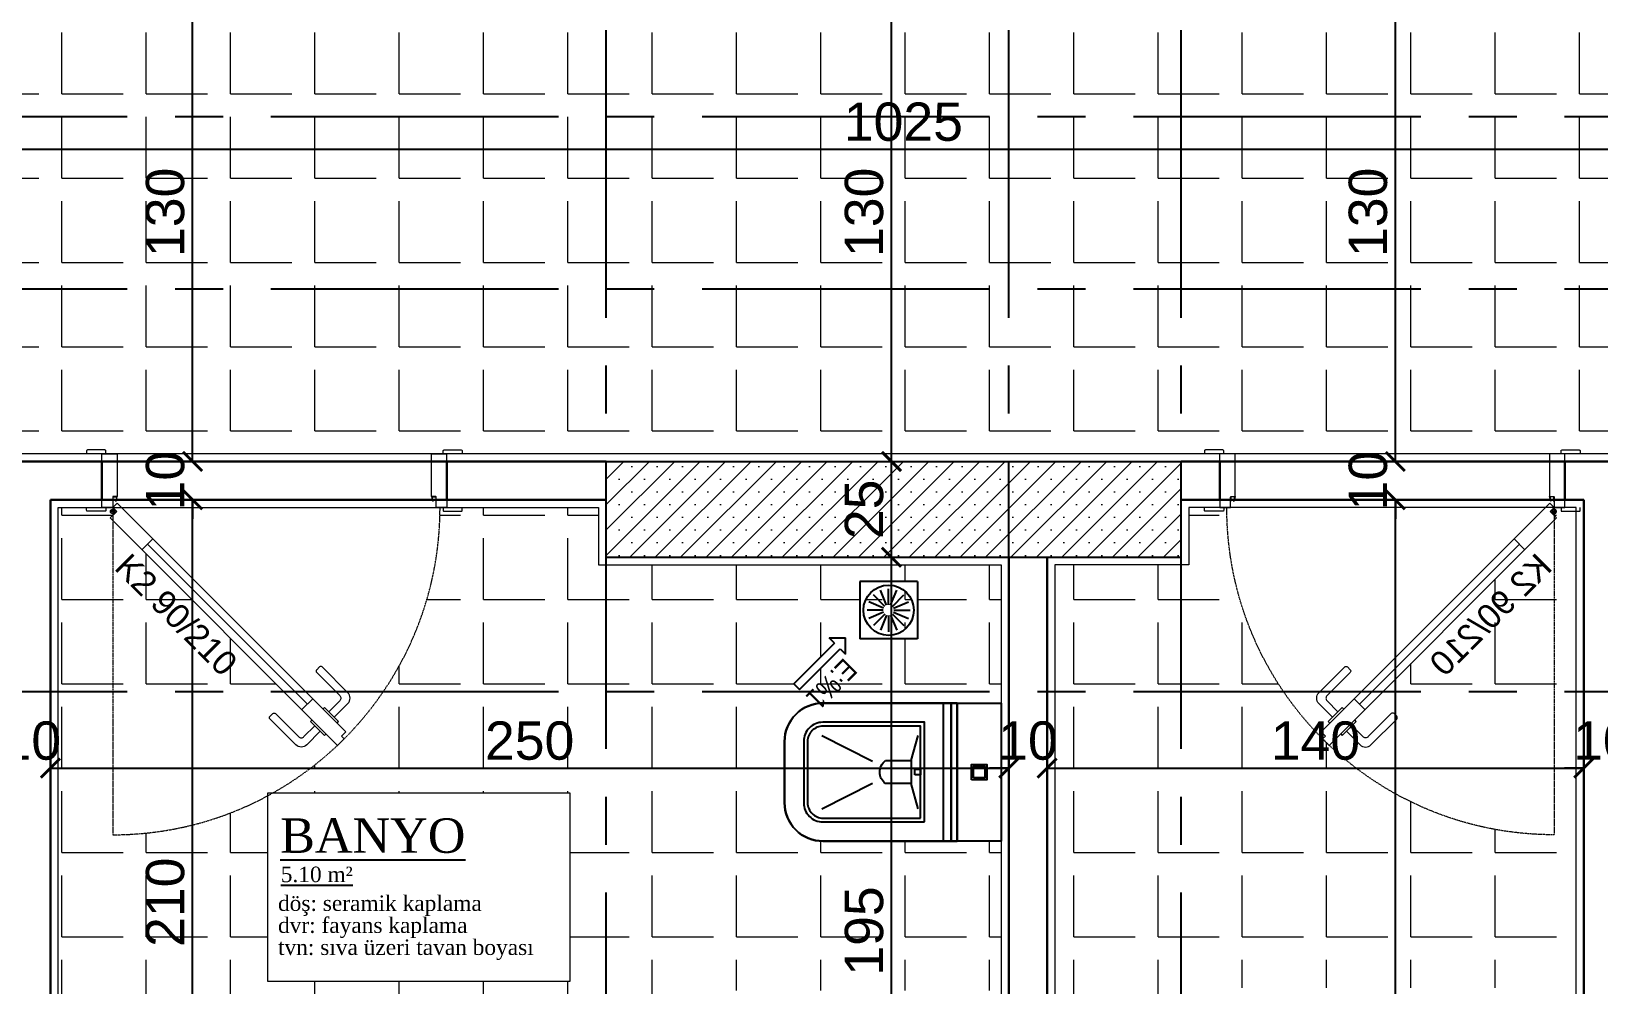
# Model space of a CAD drawing. Header units: millimetres. Extents: x 2778 to 13672, y 1832 to 5175.
# Drawn here: x 9356.2 to 9765.1, y 3878.7 to 4127.4 of the extents above; entities that cross this region are included whole.
import ezdxf

# ---------------------------------------------------------------- set-up
doc = ezdxf.new("R2010")
doc.units = ezdxf.units.MM
for name, pattern in [('CENTER2', [112.5, 75, -12.5, 12.5, -12.5]), ('DASHDOT2', [12.7, 6.35, -3.175, 0, -3.175]), ('DOTX2', [0.5, 0, -0.5])]:
    doc.linetypes.add(name, pattern=pattern)
for name, color, linetype in [('7-DCR-FRN', 8, 'Continuous'), ('Panel', 7, 'Continuous'), ('Yazi', 7, 'Continuous')]:
    doc.layers.add(name, color=color, linetype=linetype)
for name, color, linetype, lineweight in [('aks', 251, 'DASHDOT2', 35), ('duvar', 232, 'Continuous', 30), ('ince', 37, 'Continuous', 0), ('iz', 1, 'DOTX2', 20), ('kapı', 3, 'Continuous', 18), ('sıva iç', 21, 'Continuous', 0), ('tefriş', 252, 'Continuous', 5), ('yazı', 11, 'Continuous', 20), ('z - tarama', 251, 'Continuous', 18), ('ölçü dış', 192, 'Continuous', 20), ('ÖLÇÜ İÇ', 7, 'Continuous', 9)]:
    doc.layers.add(name, color=color, linetype=linetype, lineweight=lineweight)
doc.styles.get("Standard").update_dxf_attribs({"font": 'arial.ttf'})
doc.styles.add('swis', font='swissc.ttf', dxfattribs={"height": 10})
doc.styles.add('Times roman', font='times.ttf')
doc.dimstyles.new('zulay iç ölçü', dxfattribs={"dimtxt": 10, "dimasz": 5, "dimexe": 0.18, "dimexo": 0, "dimgap": 2, "dimtad": 3, "dimdec": 0, "dimzin": 0, "dimdsep": 46, "dimtxsty": 'Standard', "dimblk": 'ARCHTICK', "dimcen": 0.09, "dimse1": 1, "dimse2": 1, "dimadec": 0, "dimazin": 0, "dimtfac": 1, "dimtdec": 0, "dimtix": 1, "dimtofl": 0, "dimtmove": 0, "dimatfit": 3, "dimldrblk": 'ARCHTICK', "dimfxl": 1, "dimtolj": 1, "dimtzin": 0, "dimarcsym": 0})
pattern_1 = [(0, (-1051519.92, 409725.164), (0, 22), [16, -6]), (90, (-1051519.92, 409725.164), (-22, 1e-15), [16, -6])]

# ---------------------------------------------------------------- blocks, each defined once
blk = doc.blocks.new('IDE242Entity747')
at = {"layer": 'Panel', "linetype": 'Continuous', "lineweight": 5}
h = blk.add_hatch(dxfattribs=at)
h.set_pattern_fill('SACNCR', color=163, scale=50, style=0)
h.set_pattern_definition([(45, (0, 0), (-3.314563, 3.314563), []), (45, (3.3146, 0), (-3.314563, 3.314563), [0, -4.6875])])
h.paths.add_polyline_path([(850, 1525), (1000, 1525), (1000, 1500), (850, 1500)])
blk = doc.blocks.new('IDE242Entity748')
at = {"layer": 'Panel', "color": 164, "linetype": 'Continuous', "lineweight": -3}
blk.add_lwpolyline([(850, 1500), (850, 1525)], dxfattribs=at)
blk = doc.blocks.new('IDE242Entity749')
at = {"layer": 'Panel', "color": 164, "linetype": 'Continuous', "lineweight": -3}
blk.add_lwpolyline([(850, 1500), (1000, 1500)], dxfattribs=at)
blk = doc.blocks.new('IDE242Entity750')
at = {"layer": 'Panel', "color": 164, "linetype": 'Continuous', "lineweight": -3}
blk.add_lwpolyline([(1000, 1500), (1000, 1525)], dxfattribs=at)
blk = doc.blocks.new('IDE242Entity751')
at = {"layer": 'Panel', "color": 164, "linetype": 'Continuous', "lineweight": -3}
blk.add_lwpolyline([(850, 1525), (1000, 1525)], dxfattribs=at)
blk = doc.blocks.new('sadsfsfsf')
at = {"layer": 'ince'}
for p, q in [((0.7, 0), (-0.7, 0)), ((0, 0.7), (0, -0.7))]:
    blk.add_line(p, q, dxfattribs=at)
for radius in [0.6, 0.45]:
    blk.add_circle((0, 0), radius, dxfattribs=at)
blk = doc.blocks.new('eddeded')
at = {"layer": 'duvar'}
for p, q in [((-48.21, 54.38), (-38.21, 54.38)), ((-48.21, -35.62), (-38.21, -35.62))]:
    blk.add_line(p, q, dxfattribs=at)
at = {"layer": 'ince'}
blk.add_line((-26.6, -23.78), (15.13, 17.96), dxfattribs=at)
for points in [[(-50.21, 53.38), (-50.96, 53.38, -0.414214), (-51.21, 53.63), (-51.21, 58.13, -0.414214), (-50.96, 58.38), (-50.21, 58.38)], [(-36.21, 53.38), (-35.46, 53.38, 0.414214), (-35.21, 53.63), (-35.21, 58.13, 0.414214), (-35.46, 58.38), (-36.21, 58.38)], [(-50.21, -34.62), (-50.96, -34.62, 0.414214), (-51.21, -34.87), (-51.21, -39.37, 0.414214), (-50.96, -39.62), (-50.21, -39.62)], [(-36.21, -34.62), (-35.46, -34.62, -0.414214), (-35.21, -34.87), (-35.21, -39.37, -0.414214), (-35.46, -39.62), (-36.21, -39.62)]]:
    blk.add_lwpolyline(points, format="xyb", dxfattribs=at)
for points in [[(-39.11, 51.33), (-39.11, 50.38), (-37.81, 50.68), (-37.81, 50.81, -0.112206), (-37.91, 50.76), (-38.72, 50.57, -0.482314), (-39.02, 50.82), (-39.02, 51.24, -0.414214), (-38.77, 51.49), (-37.97, 51.49, -0.170049), (-37.81, 51.43), (-37.81, 51.58), (-38.86, 51.58, 0.414214)], [(17.08, 23.59), (18.49, 25), (14.96, 28.54, 0.414214), (12.13, 28.54), (5.41, 21.82, 0.414214), (5.41, 21.11), (6.12, 20.4, 0.414214), (6.83, 20.4), (12.84, 26.41, -0.414214), (14.25, 26.41)], [(20.76, 19.91), (22.17, 21.32), (25.71, 17.79, -0.414214), (25.71, 14.96), (18.99, 8.24, -0.414214), (18.28, 8.24), (17.58, 8.95, -0.414214), (17.58, 9.66), (23.59, 15.67, 0.414214), (23.59, 17.08)], [(-39.11, -31.62), (-39.11, -32.57, 0.414214), (-38.86, -32.82), (-37.81, -32.82), (-37.81, -32.67, -0.170049), (-37.97, -32.73), (-38.77, -32.73, -0.414214), (-39.02, -32.48), (-39.02, -32.06, -0.482314), (-38.72, -31.81), (-37.91, -32, -0.112206), (-37.81, -32.05), (-37.81, -31.92)]]:
    blk.add_lwpolyline(points, format="xyb", close=True, dxfattribs=at)
for points in [[(20.04, 25.7), (19.62, 26.12), (15.96, 22.47), (16.38, 22.04)], [(22.87, 22.87), (23.29, 22.44), (19.64, 18.79), (19.21, 19.21)]]:
    blk.add_lwpolyline(points, dxfattribs=at)
at = {"layer": 'iz', "ltscale": 0.1}
for p, q in [((-48.21, -35.62), (-48.21, 54.38)), ((-38.21, -35.62), (-38.21, 54.38)), ((-36.21, -32.82), (49.19, -32.82))]:
    blk.add_line(p, q, dxfattribs=at)
blk.add_arc((-36.22, -32.83), 85.41, 0.0042, 89.9958, dxfattribs=at)
at = {"layer": 'kapı'}
for p, q in [((13.72, 19.37), (16.54, 16.54)), ((-28.02, -22.36), (-25.19, -25.19))]:
    blk.add_line(p, q, dxfattribs=at)
for points in [[(-36.21, 54.38), (-36.21, 51.58), (-38.86, 51.58, 0.414214), (-39.11, 51.33), (-39.11, 50.38), (-50.21, 50.38), (-50.21, 54.38)], [(-50.21, -35.62), (-50.21, -31.62), (-39.11, -31.62), (-39.11, -32.57, 0.414214), (-38.86, -32.82), (-36.21, -32.82), (-36.21, -35.62), (-36.21, -35.62)]]:
    blk.add_lwpolyline(points, format="xyb", dxfattribs=at)
blk.add_lwpolyline([(-36.21, -32.82), (-35.15, -31.76), (-33.46, -33.46), (25.87, 25.87), (24.17, 27.57), (23.47, 26.86), (22.33, 27.99), (-37.35, -31.69), (-36.21, -32.82)], dxfattribs=at)
at = {"layer": 'sıva iç'}
for p, q in [((-48.21, 54.38), (-50.21, 54.38)), ((-38.21, 54.38), (-36.21, 54.38)), ((-48.21, -35.62), (-50.21, -35.62)), ((-36.21, -35.62), (-38.21, -35.62))]:
    blk.add_line(p, q, dxfattribs=at)
at = {"layer": 'ölçü dış'}
blk.add_line((-38.21, -35.62), (-48.21, -35.62), dxfattribs=at)
at = {"layer": 'ince', "rotation": 90}
blk.add_blockref('sadsfsfsf', (-35.15, -32.82), dxfattribs=at)
at = {"layer": 'yazı'}
blk.add_text('K2 90/210', height=6.328, rotation=45, dxfattribs=at).set_placement((-20.24, -32.71))
blk = doc.blocks.new('*U33')
at = {"layer": '7-DCR-FRN', "linetype": 'Continuous'}
for points in [[(-18, 18.57), (18, 18.57), (18, 30.07), (-18, 30.07)], [(-2, 22.32), (2, 22.32), (2, 26.32), (-2, 26.32)], [(-1.5, 22.82), (1.5, 22.82), (1.5, 25.82), (-1.5, 25.82)], [(-18, 17.07), (18, 17.07), (18, 18.57), (-18, 18.57)], [(-18, 15.07), (18, 15.07), (18, 17.07), (-18, 17.07)], [(-0.75, 7.57), (0.75, 7.57), (0.75, 9.07), (-0.75, 9.07)]]:
    blk.add_lwpolyline(points, close=True, dxfattribs=at)
for points in [[(-18, 30.07), (-18, -16.43, 0.414214), (-8, -26.43), (8, -26.43, 0.414214), (18, -16.43), (18, 30.07), (18, 30.07), (-18, 30.07)], [(-18, 18.57), (18, 18.57), (18, -16.43, -0.414214), (8, -26.43), (-8, -26.43, -0.414214), (-18, -16.43)], [(-13, 10.07), (13, 10.07), (13, -16.43, -0.414214), (8, -21.43), (-8, -21.43, -0.414214), (-13, -16.43)], [(-12, 9.07), (12, 9.07), (12, -16.43, -0.414214), (8, -20.43), (-8, -20.43, -0.414214), (-12, -16.43)], [(3, -0.1), (3, 6.57), (-3, 6.57), (-3, -0.1, 0.501371)]]:
    blk.add_lwpolyline(points, format="xyb", close=True, dxfattribs=at)
for points in [[(-9.55, 8.39), (-3, 6.57)], [(3, 6.57), (9.55, 8.39)], [(-9.55, -16.74), (-2.84, -3.46)], [(9.55, -16.74), (2.84, -3.46)]]:
    blk.add_lwpolyline(points, dxfattribs=at)
blk = doc.blocks.new('eğim çizgisi')
at = {"layer": 'Yazi'}
for p, q in [((1343.11, 4120.2), (1332.51, 4109.59)), ((1333.92, 4108.18), (1344.53, 4118.78)), ((1344.53, 4118.78), (1343.11, 4120.2)), ((1331.09, 4111.01), (1331.09, 4106.76)), ((1332.51, 4109.59), (1331.09, 4111.01)), ((1312.34, 4092.04), (1312.34, 4107.04)), ((1312.34, 4107.04), (1327.34, 4107.04)), ((1327.34, 4092.04), (1327.34, 4107.04)), ((1335.34, 4106.76), (1331.09, 4106.76)), ((1333.92, 4108.18), (1335.34, 4106.76)), ((1318.54, 4100.08), (1314.65, 4101.7)), ((1318.85, 4100.54), (1315.87, 4103.52)), ((1319.31, 4100.84), (1317.69, 4104.74)), ((1319.84, 4100.95), (1319.84, 4105.17)), ((1320.38, 4100.84), (1322, 4104.74)), ((1320.84, 4100.54), (1323.82, 4103.52)), ((1321.14, 4100.08), (1325.04, 4101.7)), ((1318.44, 4099.54), (1314.22, 4099.54)), ((1318.54, 4099.01), (1314.65, 4097.39)), ((1318.85, 4098.55), (1315.87, 4095.57)), ((1319.31, 4098.24), (1317.69, 4094.35)), ((1319.84, 4098.14), (1319.84, 4093.92)), ((1320.38, 4098.24), (1322, 4094.35)), ((1320.84, 4098.55), (1323.82, 4095.57)), ((1321.14, 4099.01), (1325.04, 4097.39)), ((1321.25, 4099.54), (1325.47, 4099.54)), ((1312.34, 4092.04), (1327.34, 4092.04))]:
    blk.add_line(p, q, dxfattribs=at)
blk.add_circle((1319.84, 4099.54), 6.56, dxfattribs=at)
at = {"layer": 'Yazi', "style": 'swis'}
blk.add_text('E:%%%1', height=5.335, rotation=45, dxfattribs=at).set_placement((1331.42, 4111.73))
blk = doc.blocks.new('_ArchTick')
at = {"color": 0, "linetype": 'ByBlock', "const_width": 0.15}
blk.add_lwpolyline([(-0.5, -0.5), (0.5, 0.5)], dxfattribs=at)
blk = doc.blocks.new('*D2909')
at = {"layer": 'Defpoints', "color": 0, "transparency": 16777216}
for p in [(9712.02, 4005.23), (9712.02, 4005.23), (9712.02, 3665.23)]:
    blk.add_point(p, dxfattribs=at)
at = {"layer": 'ÖLÇÜ İÇ', "color": 0, "lineweight": -2, "transparency": 16777216}
blk.add_line((9712.02, 3665.23), (9712.02, 4005.23), dxfattribs=at)
at = {"layer": 'ÖLÇÜ İÇ', "color": 0, "lineweight": -2, "transparency": 16777216, "xscale": 5, "yscale": 5, "zscale": 5}
for p, rotation in [((9712.02, 4005.23), 90), ((9712.02, 3665.23), 270)]:
    blk.add_blockref('_ArchTick', p, dxfattribs=dict(at, rotation=rotation))
at = {"layer": 'ÖLÇÜ İÇ', "color": 0, "transparency": 16777216, "insert": (9704.91, 3835.23), "char_height": 10, "attachment_point": 5, "rotation": 90}
blk.add_mtext('\\A1;340', dxfattribs=at)
blk = doc.blocks.new('*D2910')
at = {"layer": 'Defpoints', "color": 0, "transparency": 16777216}
for p in [(9712.02, 4015.23), (9712.02, 4015.23), (9712.02, 4005.23)]:
    blk.add_point(p, dxfattribs=at)
at = {"layer": 'ÖLÇÜ İÇ', "color": 0, "lineweight": -2, "transparency": 16777216}
for p, q in [((9712.02, 4015.23), (9712.02, 4020.23)), ((9712.02, 4005.23), (9712.02, 4000.23))]:
    blk.add_line(p, q, dxfattribs=at)
at = {"layer": 'ÖLÇÜ İÇ', "color": 0, "lineweight": -2, "transparency": 16777216, "xscale": 5, "yscale": 5, "zscale": 5}
for p, rotation in [((9712.02, 4015.23), 270), ((9712.02, 4005.23), 90)]:
    blk.add_blockref('_ArchTick', p, dxfattribs=dict(at, rotation=rotation))
at = {"layer": 'ÖLÇÜ İÇ', "color": 0, "transparency": 16777216, "insert": (9704.91, 4010.23), "char_height": 10, "attachment_point": 5, "rotation": 90}
blk.add_mtext('\\A1;10', dxfattribs=at)
blk = doc.blocks.new('*D2911')
at = {"layer": 'Defpoints', "color": 0, "transparency": 16777216}
for p in [(9712.02, 4145.23), (9712.02, 4145.23), (9712.02, 4015.23)]:
    blk.add_point(p, dxfattribs=at)
at = {"layer": 'ÖLÇÜ İÇ', "color": 0, "lineweight": -2, "transparency": 16777216}
blk.add_line((9712.02, 4015.23), (9712.02, 4145.23), dxfattribs=at)
at = {"layer": 'ÖLÇÜ İÇ', "color": 0, "lineweight": -2, "transparency": 16777216, "xscale": 5, "yscale": 5, "zscale": 5}
for p, rotation in [((9712.02, 4145.23), 90), ((9712.02, 4015.23), 270)]:
    blk.add_blockref('_ArchTick', p, dxfattribs=dict(at, rotation=rotation))
at = {"layer": 'ÖLÇÜ İÇ', "color": 0, "transparency": 16777216, "insert": (9704.91, 4080.23), "char_height": 10, "attachment_point": 5, "rotation": 90}
blk.add_mtext('\\A1;130', dxfattribs=at)
blk = doc.blocks.new('*D2918')
at = {"layer": 'Defpoints', "color": 0, "transparency": 16777216}
for p in [(9580.56, 3990.23), (9580.56, 3990.23), (9580.56, 3795.23)]:
    blk.add_point(p, dxfattribs=at)
at = {"layer": 'ÖLÇÜ İÇ', "color": 0, "lineweight": -2, "transparency": 16777216}
blk.add_line((9580.56, 3795.23), (9580.56, 3990.23), dxfattribs=at)
at = {"layer": 'ÖLÇÜ İÇ', "color": 0, "lineweight": -2, "transparency": 16777216, "xscale": 5, "yscale": 5, "zscale": 5}
for p, rotation in [((9580.56, 3990.23), 90), ((9580.56, 3795.23), 270)]:
    blk.add_blockref('_ArchTick', p, dxfattribs=dict(at, rotation=rotation))
at = {"layer": 'ÖLÇÜ İÇ', "color": 0, "transparency": 16777216, "insert": (9573.46, 3892.73), "char_height": 10, "attachment_point": 5, "rotation": 90}
blk.add_mtext('\\A1;195', dxfattribs=at)
blk = doc.blocks.new('*D2919')
at = {"layer": 'Defpoints', "color": 0, "transparency": 16777216}
for p in [(9580.56, 4015.23), (9580.56, 4015.23), (9580.56, 3990.23)]:
    blk.add_point(p, dxfattribs=at)
at = {"layer": 'ÖLÇÜ İÇ', "color": 0, "lineweight": -2, "transparency": 16777216}
blk.add_line((9580.56, 3990.23), (9580.56, 4015.23), dxfattribs=at)
at = {"layer": 'ÖLÇÜ İÇ', "color": 0, "lineweight": -2, "transparency": 16777216, "xscale": 5, "yscale": 5, "zscale": 5}
for p, rotation in [((9580.56, 4015.23), 90), ((9580.56, 3990.23), 270)]:
    blk.add_blockref('_ArchTick', p, dxfattribs=dict(at, rotation=rotation))
at = {"layer": 'ÖLÇÜ İÇ', "color": 0, "transparency": 16777216, "insert": (9573.46, 4002.73), "char_height": 10, "attachment_point": 5, "rotation": 90}
blk.add_mtext('\\A1;25', dxfattribs=at)
blk = doc.blocks.new('*D2920')
at = {"layer": 'Defpoints', "color": 0, "transparency": 16777216}
for p in [(9580.56, 4145.23), (9580.56, 4145.23), (9580.56, 4015.23)]:
    blk.add_point(p, dxfattribs=at)
at = {"layer": 'ÖLÇÜ İÇ', "color": 0, "lineweight": -2, "transparency": 16777216}
blk.add_line((9580.56, 4015.23), (9580.56, 4145.23), dxfattribs=at)
at = {"layer": 'ÖLÇÜ İÇ', "color": 0, "lineweight": -2, "transparency": 16777216, "xscale": 5, "yscale": 5, "zscale": 5}
for p, rotation in [((9580.56, 4145.23), 90), ((9580.56, 4015.23), 270)]:
    blk.add_blockref('_ArchTick', p, dxfattribs=dict(at, rotation=rotation))
at = {"layer": 'ÖLÇÜ İÇ', "color": 0, "transparency": 16777216, "insert": (9573.45, 4080.23), "char_height": 10, "attachment_point": 5, "rotation": 90}
blk.add_mtext('\\A1;130', dxfattribs=at)
blk = doc.blocks.new('*D2929')
at = {"layer": 'Defpoints', "color": 0, "transparency": 16777216}
for p in [(9398.22, 4005.23), (9398.22, 4005.23), (9398.22, 3795.23)]:
    blk.add_point(p, dxfattribs=at)
at = {"layer": 'ÖLÇÜ İÇ', "color": 0, "lineweight": -2, "transparency": 16777216}
blk.add_line((9398.22, 3795.23), (9398.22, 4005.23), dxfattribs=at)
at = {"layer": 'ÖLÇÜ İÇ', "color": 0, "lineweight": -2, "transparency": 16777216, "xscale": 5, "yscale": 5, "zscale": 5}
for p, rotation in [((9398.22, 4005.23), 90), ((9398.22, 3795.23), 270)]:
    blk.add_blockref('_ArchTick', p, dxfattribs=dict(at, rotation=rotation))
at = {"layer": 'ÖLÇÜ İÇ', "color": 0, "transparency": 16777216, "insert": (9391.12, 3900.23), "char_height": 10, "attachment_point": 5, "rotation": 90}
blk.add_mtext('\\A1;210', dxfattribs=at)
blk = doc.blocks.new('*D2930')
at = {"layer": 'Defpoints', "color": 0, "transparency": 16777216}
for p in [(9398.22, 4015.23), (9398.22, 4015.23), (9398.22, 4005.23)]:
    blk.add_point(p, dxfattribs=at)
at = {"layer": 'ÖLÇÜ İÇ', "color": 0, "lineweight": -2, "transparency": 16777216}
for p, q in [((9398.22, 4015.23), (9398.22, 4020.23)), ((9398.22, 4005.23), (9398.22, 4000.23))]:
    blk.add_line(p, q, dxfattribs=at)
at = {"layer": 'ÖLÇÜ İÇ', "color": 0, "lineweight": -2, "transparency": 16777216, "xscale": 5, "yscale": 5, "zscale": 5}
for p, rotation in [((9398.22, 4015.23), 270), ((9398.22, 4005.23), 90)]:
    blk.add_blockref('_ArchTick', p, dxfattribs=dict(at, rotation=rotation))
at = {"layer": 'ÖLÇÜ İÇ', "color": 0, "transparency": 16777216, "insert": (9391.12, 4010.23), "char_height": 10, "attachment_point": 5, "rotation": 90}
blk.add_mtext('\\A1;10', dxfattribs=at)
blk = doc.blocks.new('*D2931')
at = {"layer": 'Defpoints', "color": 0, "transparency": 16777216}
for p in [(9398.22, 4145.23), (9398.22, 4145.23), (9398.22, 4015.23)]:
    blk.add_point(p, dxfattribs=at)
at = {"layer": 'ÖLÇÜ İÇ', "color": 0, "lineweight": -2, "transparency": 16777216}
blk.add_line((9398.22, 4015.23), (9398.22, 4145.23), dxfattribs=at)
at = {"layer": 'ÖLÇÜ İÇ', "color": 0, "lineweight": -2, "transparency": 16777216, "xscale": 5, "yscale": 5, "zscale": 5}
for p, rotation in [((9398.22, 4145.23), 90), ((9398.22, 4015.23), 270)]:
    blk.add_blockref('_ArchTick', p, dxfattribs=dict(at, rotation=rotation))
at = {"layer": 'ÖLÇÜ İÇ', "color": 0, "transparency": 16777216, "insert": (9391.11, 4080.23), "char_height": 10, "attachment_point": 5, "rotation": 90}
blk.add_mtext('\\A1;130', dxfattribs=at)
blk = doc.blocks.new('*D2980')
at = {"layer": 'Defpoints', "color": 0, "transparency": 16777216}
for p in [(9351.17, 3935.23), (9361.17, 3935.23), (9361.17, 3935.23)]:
    blk.add_point(p, dxfattribs=at)
at = {"layer": 'ÖLÇÜ İÇ', "color": 0, "lineweight": -2, "transparency": 16777216}
for p, q in [((9351.17, 3935.23), (9346.17, 3935.23)), ((9361.17, 3935.23), (9366.17, 3935.23))]:
    blk.add_line(p, q, dxfattribs=at)
at = {"layer": 'ÖLÇÜ İÇ', "color": 0, "lineweight": -2, "transparency": 16777216, "xscale": 5, "yscale": 5, "zscale": 5}
blk.add_blockref('_ArchTick', (9351.17, 3935.23), dxfattribs=at)
at = {"layer": 'ÖLÇÜ İÇ', "color": 0, "lineweight": -2, "transparency": 16777216, "xscale": 5, "yscale": 5, "zscale": 5, "rotation": 180}
blk.add_blockref('_ArchTick', (9361.17, 3935.23), dxfattribs=at)
at = {"layer": 'ÖLÇÜ İÇ', "color": 0, "transparency": 16777216, "insert": (9356.17, 3942.34), "char_height": 10, "attachment_point": 5}
blk.add_mtext('\\A1;10', dxfattribs=at)
blk = doc.blocks.new('*D2981')
at = {"layer": 'Defpoints', "color": 0, "transparency": 16777216}
for p in [(9361.17, 3935.23), (9611.17, 3935.23), (9611.17, 3935.23)]:
    blk.add_point(p, dxfattribs=at)
at = {"layer": 'ÖLÇÜ İÇ', "color": 0, "lineweight": -2, "transparency": 16777216}
blk.add_line((9361.17, 3935.23), (9611.17, 3935.23), dxfattribs=at)
at = {"layer": 'ÖLÇÜ İÇ', "color": 0, "lineweight": -2, "transparency": 16777216, "xscale": 5, "yscale": 5, "zscale": 5, "rotation": 180}
blk.add_blockref('_ArchTick', (9361.17, 3935.23), dxfattribs=at)
at = {"layer": 'ÖLÇÜ İÇ', "color": 0, "lineweight": -2, "transparency": 16777216, "xscale": 5, "yscale": 5, "zscale": 5}
blk.add_blockref('_ArchTick', (9611.17, 3935.23), dxfattribs=at)
at = {"layer": 'ÖLÇÜ İÇ', "color": 0, "transparency": 16777216, "insert": (9486.17, 3942.34), "char_height": 10, "attachment_point": 5}
blk.add_mtext('\\A1;250', dxfattribs=at)
blk = doc.blocks.new('*D2982')
at = {"layer": 'Defpoints', "color": 0, "transparency": 16777216}
for p in [(9611.17, 3935.23), (9621.17, 3935.23), (9621.17, 3935.23)]:
    blk.add_point(p, dxfattribs=at)
at = {"layer": 'ÖLÇÜ İÇ', "color": 0, "lineweight": -2, "transparency": 16777216}
for p, q in [((9611.17, 3935.23), (9606.17, 3935.23)), ((9621.17, 3935.23), (9626.17, 3935.23))]:
    blk.add_line(p, q, dxfattribs=at)
at = {"layer": 'ÖLÇÜ İÇ', "color": 0, "lineweight": -2, "transparency": 16777216, "xscale": 5, "yscale": 5, "zscale": 5}
blk.add_blockref('_ArchTick', (9611.17, 3935.23), dxfattribs=at)
at = {"layer": 'ÖLÇÜ İÇ', "color": 0, "lineweight": -2, "transparency": 16777216, "xscale": 5, "yscale": 5, "zscale": 5, "rotation": 180}
blk.add_blockref('_ArchTick', (9621.17, 3935.23), dxfattribs=at)
at = {"layer": 'ÖLÇÜ İÇ', "color": 0, "transparency": 16777216, "insert": (9616.17, 3942.34), "char_height": 10, "attachment_point": 5}
blk.add_mtext('\\A1;10', dxfattribs=at)
blk = doc.blocks.new('*D2983')
at = {"layer": 'Defpoints', "color": 0, "transparency": 16777216}
for p in [(9621.17, 3935.23), (9761.17, 3935.23), (9761.17, 3935.23)]:
    blk.add_point(p, dxfattribs=at)
at = {"layer": 'ÖLÇÜ İÇ', "color": 0, "lineweight": -2, "transparency": 16777216}
blk.add_line((9621.17, 3935.23), (9761.17, 3935.23), dxfattribs=at)
at = {"layer": 'ÖLÇÜ İÇ', "color": 0, "lineweight": -2, "transparency": 16777216, "xscale": 5, "yscale": 5, "zscale": 5, "rotation": 180}
blk.add_blockref('_ArchTick', (9621.17, 3935.23), dxfattribs=at)
at = {"layer": 'ÖLÇÜ İÇ', "color": 0, "lineweight": -2, "transparency": 16777216, "xscale": 5, "yscale": 5, "zscale": 5}
blk.add_blockref('_ArchTick', (9761.17, 3935.23), dxfattribs=at)
at = {"layer": 'ÖLÇÜ İÇ', "color": 0, "transparency": 16777216, "insert": (9691.17, 3942.34), "char_height": 10, "attachment_point": 5}
blk.add_mtext('\\A1;140', dxfattribs=at)
blk = doc.blocks.new('*D2984')
at = {"layer": 'Defpoints', "color": 0, "transparency": 16777216}
for p in [(9761.17, 3935.23), (9771.17, 3935.23), (9771.17, 3935.23)]:
    blk.add_point(p, dxfattribs=at)
at = {"layer": 'ÖLÇÜ İÇ', "color": 0, "lineweight": -2, "transparency": 16777216}
for p, q in [((9761.17, 3935.23), (9756.17, 3935.23)), ((9771.17, 3935.23), (9776.17, 3935.23))]:
    blk.add_line(p, q, dxfattribs=at)
at = {"layer": 'ÖLÇÜ İÇ', "color": 0, "lineweight": -2, "transparency": 16777216, "xscale": 5, "yscale": 5, "zscale": 5}
blk.add_blockref('_ArchTick', (9761.17, 3935.23), dxfattribs=at)
at = {"layer": 'ÖLÇÜ İÇ', "color": 0, "lineweight": -2, "transparency": 16777216, "xscale": 5, "yscale": 5, "zscale": 5, "rotation": 180}
blk.add_blockref('_ArchTick', (9771.17, 3935.23), dxfattribs=at)
at = {"layer": 'ÖLÇÜ İÇ', "color": 0, "transparency": 16777216, "insert": (9766.17, 3942.34), "char_height": 10, "attachment_point": 5}
blk.add_mtext('\\A1;10', dxfattribs=at)
blk = doc.blocks.new('*D2992')
at = {"layer": 'Defpoints', "color": 0, "transparency": 16777216}
for p in [(9071.17, 4096.71), (10096.17, 4096.71), (10096.17, 4096.71)]:
    blk.add_point(p, dxfattribs=at)
at = {"layer": 'ÖLÇÜ İÇ', "color": 0, "lineweight": -2, "transparency": 16777216}
blk.add_line((9071.17, 4096.71), (10096.17, 4096.71), dxfattribs=at)
at = {"layer": 'ÖLÇÜ İÇ', "color": 0, "lineweight": -2, "transparency": 16777216, "xscale": 5, "yscale": 5, "zscale": 5, "rotation": 180}
blk.add_blockref('_ArchTick', (9071.17, 4096.71), dxfattribs=at)
at = {"layer": 'ÖLÇÜ İÇ', "color": 0, "lineweight": -2, "transparency": 16777216, "xscale": 5, "yscale": 5, "zscale": 5}
blk.add_blockref('_ArchTick', (10096.17, 4096.71), dxfattribs=at)
at = {"layer": 'ÖLÇÜ İÇ', "color": 0, "transparency": 16777216, "insert": (9583.67, 4103.81), "char_height": 10, "attachment_point": 5}
blk.add_mtext('\\A1;1025', dxfattribs=at)

msp = doc.modelspace()

# ---------------------------------------------------------------- hatches: boundary and pattern name
at = {"layer": 'z - tarama', "true_color": 0xffffff}
h = msp.add_hatch(dxfattribs=at)
h.set_pattern_fill('ANGLE', scale=80, style=0)
h.set_pattern_definition(pattern_1)
h.paths.add_polyline_path([(9181.17, 4105.23), (9073.17, 4105.23), (9073.17, 4113.87), (9074.17, 4113.87), (9074.17, 4118.87), (9073.17, 4118.87), (9073.17, 4233.23), (9095.51, 4233.23), (9095.51, 4232.23), (9100.51, 4232.23), (9100.51, 4233.23), (9103.51, 4233.23), (9181.17, 4233.23)])
h.paths.add_polyline_path([(9181.17, 4060.23), (9073.17, 4060.23), (9073.17, 4105.23), (9181.17, 4105.23)])
h.paths.add_polyline_path([(9181.17, 4017.23), (9178.11, 4017.23), (9178.11, 4018.23), (9173.11, 4018.23), (9173.11, 4017.23), (9170.11, 4017.23), (9085.11, 4017.23), (9085.11, 4018.23), (9080.11, 4018.23), (9080.11, 4017.23), (9073.17, 4017.23), (9073.17, 4020.87), (9074.17, 4020.87), (9074.17, 4025.87), (9073.17, 4025.87), (9073.17, 4028.87), (9073.17, 4060.23), (9181.17, 4060.23)])
h.paths.add_polyline_path([(9506.17, 4017.23), (9468.59, 4017.23), (9468.59, 4018.23), (9463.59, 4018.23), (9463.59, 4017.23), (9460.59, 4017.23), (9375.59, 4017.23), (9375.59, 4018.23), (9370.59, 4018.23), (9370.59, 4017.23), (9181.17, 4017.23), (9181.17, 4060.23), (9506.17, 4060.23)])
h.paths.add_polyline_path([(9506.17, 4060.23), (9181.17, 4060.23), (9181.17, 4105.23), (9506.17, 4105.23)])
h.paths.add_polyline_path([(9506.17, 4105.23), (9181.17, 4105.23), (9181.17, 4235.23), (9196.17, 4235.23), (9196.17, 4145.23), (9506.17, 4145.23)])
h.paths.add_polyline_path([(9193.26, 4232.23), (9188.51, 4232.23), (9188.51, 4232.48, 0.414214), (9188.76, 4232.23), (9193.51, 4232.23), (9193.51, 4232.48, -0.414214)], flags=16)
h.paths.add_polyline_path([(9611.17, 4105.23), (9506.17, 4105.23), (9506.17, 4143.23), (9543.06, 4143.23), (9543.06, 4142.23), (9548.06, 4142.23), (9548.06, 4143.23), (9551.06, 4143.23), (9611.17, 4143.23)])
h.paths.add_polyline_path([(9611.17, 4060.23), (9506.17, 4060.23), (9506.17, 4105.23), (9611.17, 4105.23)])
h.paths.add_polyline_path([(9611.17, 4017.23), (9506.17, 4017.23), (9506.17, 4060.23), (9611.17, 4060.23)])
h.paths.add_polyline_path([(9656.17, 4017.23), (9611.17, 4017.23), (9611.17, 4060.23), (9656.17, 4060.23)])
h.paths.add_polyline_path([(9656.17, 4060.23), (9611.17, 4060.23), (9611.17, 4105.23), (9656.17, 4105.23)])
h.paths.add_polyline_path([(9656.17, 4105.23), (9611.17, 4105.23), (9611.17, 4143.23), (9636.06, 4143.23), (9636.06, 4142.23), (9641.06, 4142.23), (9641.06, 4143.23), (9656.17, 4143.23)])
h.paths.add_polyline_path([(10094.17, 4105.23), (9656.17, 4105.23), (9656.17, 4143.23), (9681.71, 4143.23), (9681.71, 4142.23), (9686.71, 4142.23), (9686.71, 4143.23), (9689.71, 4143.23), (9774.71, 4143.23), (9774.71, 4142.23), (9779.71, 4142.23), (9779.71, 4143.23), (10094.17, 4143.23)])
h.paths.add_polyline_path([(9945.31, 4060.23), (9656.17, 4060.23), (9656.17, 4105.23), (10094.17, 4105.23), (10094.17, 4062.23), (10089.17, 4062.23), (10089.17, 4060.23), (10055.07, 4060.23), (10055.07, 4099.49), (9945.31, 4099.49)])
h.paths.add_polyline_path([(9945.31, 4033.82), (10055.07, 4033.82), (10055.07, 4060.23), (10089.17, 4060.23), (10089.17, 4015.23), (9943.17, 4015.23), (9943.17, 4017.23), (9903.17, 4017.23), (9875.15, 4017.23), (9875.15, 4018.23), (9870.15, 4018.23), (9870.15, 4017.23), (9867.15, 4017.23), (9782.15, 4017.23), (9782.15, 4018.23), (9777.15, 4018.23), (9777.15, 4017.23), (9760.23, 4017.23), (9760.23, 4018.23), (9755.23, 4018.23), (9755.23, 4017.23), (9752.23, 4017.23), (9667.23, 4017.23), (9667.23, 4018.23), (9662.23, 4018.23), (9662.23, 4017.23), (9656.17, 4017.23), (9656.17, 4060.23), (9945.31, 4060.23)])
h.paths.add_polyline_path([(10089.17, 3955.23), (9943.17, 3955.23), (9943.17, 4015.23), (10089.17, 4015.23)])
h.paths.add_polyline_path([(10089.17, 3865.23), (9943.17, 3865.23), (9943.17, 3955.23), (10089.17, 3955.23)])
h.paths.add_polyline_path([(10089.17, 3850.23), (9943.17, 3850.23), (9943.17, 3865.23), (10089.17, 3865.23)])
h.paths.add_polyline_path([(10089.17, 3805.23), (9943.17, 3805.23), (9943.17, 3850.23), (10089.17, 3850.23)])
h.paths.add_polyline_path([(10094.17, 3667.23), (9943.17, 3667.23), (9943.17, 3805.23), (10089.17, 3805.23), (10089.17, 3803.23), (10094.17, 3803.23)])
at = {"layer": 'z - tarama'}
h = msp.add_hatch(dxfattribs=at)
h.set_pattern_fill('ANGLE', color=252, scale=80, style=0)
h.set_pattern_definition(pattern_1)
h.paths.add_polyline_path([(9377.39, 3917.83, 0.123941), (9417.83, 3928.02), (9417.83, 3879.56), (9496.61, 3879.56), (9496.61, 3928.81), (9419.28, 3928.81, 0.061239), (9436.06, 3941.18), (9436.08, 3941.15), (9437.78, 3942.85, 0.047156), (9448.03, 3955.23), (9506.17, 3955.23), (9506.17, 3865.23), (9363.17, 3865.23), (9363.17, 3955.23), (9377.39, 3955.23)])
h.paths.add_polyline_path([(9422, 3955.23), (9363.17, 3955.23), (9363.17, 4003.23), (9370.59, 4003.23), (9370.59, 4002.23), (9375.59, 4002.23), (9375.59, 4003.23), (9377.39, 4003.23), (9378.45, 4002.17), (9376.76, 4000.48)])
h.paths.add_polyline_path([(9377.39, 4002.62), (9377.39, 4002.77, -0.414214), (9377.99, 4002.17), (9377.84, 4002.17, 0.414214)], flags=16)
h.paths.add_polyline_path([(9506.17, 3955.23), (9448.03, 3955.23, 0.150327), (9462.79, 4003.23), (9463.59, 4003.23), (9463.59, 4002.23), (9468.59, 4002.23), (9468.59, 4003.23), (9504.17, 4003.23), (9504.17, 3988.23), (9506.17, 3988.23)])
h.paths.add_polyline_path([(9609.17, 3955.23), (9506.17, 3955.23), (9506.17, 3988.23), (9609.17, 3988.23)])
h.paths.add_polyline_path([(9555.13, 3957.18), (9556.54, 3955.76), (9567.15, 3966.37), (9568.56, 3964.96), (9568.56, 3969.2), (9564.32, 3969.2), (9565.73, 3967.78)], flags=16)
h.paths.add_polyline_path([(9572.31, 3968.92), (9587.31, 3968.92), (9587.31, 3983.92), (9572.31, 3983.92)], flags=16)
h.paths.add_polyline_path([(9586.38, 3976.42, 1), (9573.25, 3976.42, 1)], flags=0)
h.paths.add_polyline_path([(9552.67, 3926.18, 0.414214), (9562.67, 3916.18), (9597.67, 3916.18), (9609.17, 3916.18), (9609.17, 3877.23), (9529.17, 3877.23), (9529.17, 3865.23), (9506.17, 3865.23), (9506.17, 3955.23), (9609.17, 3955.23), (9609.17, 3952.18), (9597.67, 3952.18), (9562.67, 3952.18, 0.414214), (9552.67, 3942.18)])
h.paths.add_polyline_path([(9529.17, 3850.23), (9506.17, 3850.23), (9506.17, 3865.23), (9529.17, 3865.23)])
h.paths.add_polyline_path([(9529.17, 3805.23), (9506.17, 3805.23), (9506.17, 3850.23), (9529.17, 3850.23)])
h.paths.add_polyline_path([(9506.17, 3805.23), (9470.03, 3805.23), (9470.03, 3847.23), (9454.03, 3847.23), (9389.03, 3847.23), (9384.03, 3847.23), (9384.03, 3805.23), (9363.17, 3805.23), (9363.17, 3850.23), (9506.17, 3850.23)])
h.paths.add_polyline_path([(9506.17, 3797.23), (9470.03, 3797.23), (9470.03, 3805.23), (9506.17, 3805.23)])
h.paths.add_polyline_path([(9529.17, 3797.23), (9506.17, 3797.23), (9506.17, 3805.23), (9529.17, 3805.23)])
h.paths.add_polyline_path([(9384.03, 3797.23), (9363.17, 3797.23), (9363.17, 3805.23), (9384.03, 3805.23)])
h.paths.add_polyline_path([(9506.17, 3850.23), (9363.17, 3850.23), (9363.17, 3865.23), (9506.17, 3865.23)])
h.paths.add_polyline_path([(9377.5, 3985.02), (9411.06, 3951.46), (9417.77, 3958.18), (9384.21, 3991.74)], flags=9)
h.paths.add_polyline_path([(9573.97, 3960.43), (9562.32, 3948.78), (9556.52, 3954.58), (9568.17, 3966.23)], flags=9)
h = msp.add_hatch(dxfattribs=at)
h.set_pattern_fill('ANGLE', color=252, scale=80, style=0)
h.set_pattern_definition(pattern_1)
h.paths.add_polyline_path([(9656.17, 3955.23), (9623.17, 3955.23), (9623.17, 3988.23), (9656.17, 3988.23)])
h.paths.add_polyline_path([(9682.8, 3955.23), (9656.17, 3955.23), (9656.17, 3988.23), (9658.17, 3988.23), (9658.17, 4003.23), (9662.23, 4003.23), (9662.23, 4002.48, 0.414214), (9662.48, 4002.23), (9666.98, 4002.23, 0.414214), (9667.23, 4002.48), (9667.23, 4003.23), (9668.03, 4003.23, 0.150327)])
h.paths.add_polyline_path([(9759.17, 3955.23), (9708.83, 3955.23), (9754.07, 4000.48), (9752.37, 4002.17), (9753.43, 4003.23), (9755.23, 4003.23), (9755.23, 4002.48, 0.414214), (9755.48, 4002.23), (9759.17, 4002.23)])
h.paths.add_polyline_path([(9753.43, 4002.62), (9753.43, 4002.77, -0.414214), (9754.03, 4002.17), (9753.88, 4002.17, 0.414214)], flags=16)
h.paths.add_polyline_path([(9759.17, 3865.23), (9738.49, 3865.23), (9738.49, 3877.9), (9659.71, 3877.9), (9659.71, 3865.23), (9656.17, 3865.23), (9656.17, 3955.23), (9682.8, 3955.23, 0.047156), (9693.05, 3942.85), (9693.05, 3942.85), (9694.75, 3941.15), (9694.77, 3941.18, 0.191599), (9753.43, 3917.83), (9753.43, 3955.23), (9759.17, 3955.23)])
h.paths.add_polyline_path([(9656.17, 3865.23), (9623.17, 3865.23), (9623.17, 3955.23), (9656.17, 3955.23)])
h.paths.add_polyline_path([(9656.17, 3850.23), (9623.17, 3850.23), (9623.17, 3865.23), (9656.17, 3865.23)])
h.paths.add_polyline_path([(9656.17, 3805.23), (9623.17, 3805.23), (9623.17, 3850.23), (9656.17, 3850.23)])
h.paths.add_polyline_path([(9759.17, 3805.23), (9656.17, 3805.23), (9656.17, 3850.23), (9659.71, 3850.23), (9659.71, 3828.65), (9738.49, 3828.65), (9738.49, 3850.23), (9759.17, 3850.23)])
h.paths.add_polyline_path([(9759.17, 3850.23), (9738.49, 3850.23), (9738.49, 3865.23), (9759.17, 3865.23)])
h.paths.add_polyline_path([(9659.71, 3850.23), (9656.17, 3850.23), (9656.17, 3865.23), (9659.71, 3865.23)])
h.paths.add_polyline_path([(9755.56, 3987.26), (9717.53, 3949.23), (9710.82, 3955.94), (9748.85, 3993.97)], flags=9)
h.paths.add_polyline_path([(9656.17, 3730.23), (9759.17, 3730.23), (9759.17, 3805.23), (9656.17, 3805.23)])
h.paths.add_polyline_path([(9623.17, 3730.23), (9656.17, 3730.23), (9656.17, 3805.23), (9623.17, 3805.23)])

# ---------------------------------------------------------------- linework, layer by layer
at = {"layer": 'aks', "color": 251, "linetype": 'CENTER2', "lineweight": -3}
for points in [[(9506.17, 2140.23), (9506.17, 5100.23)], [(9611.17, 2140.23), (9611.17, 5100.23)], [(9656.17, 2140.23), (9656.17, 5100.23)], [(8406.17, 4105.23), (13636.17, 4105.23)], [(8406.17, 4060.23), (13636.17, 4060.23)], [(8406.17, 4015.23), (13636.17, 4015.23)], [(8406.17, 3955.23), (13636.17, 3955.23)]]:
    msp.add_lwpolyline(points, dxfattribs=at)
at = {"layer": 'duvar', "lineweight": 30}
for p, q in [((9506.17, 4015.23), (9206.17, 4015.23)), ((9901.17, 4015.23), (9656.17, 4015.23)), ((9361.17, 3795.23), (9361.17, 4005.23)), ((9506.17, 4005.23), (9361.17, 4005.23)), ((9761.17, 4005.23), (9656.17, 4005.23)), ((9761.17, 3665.23), (9761.17, 4005.23)), ((9611.17, 3795.23), (9611.17, 3990.23)), ((9621.17, 3665.23), (9621.17, 3990.23))]:
    msp.add_line(p, q, dxfattribs=at)
at = {"layer": 'sıva iç'}
for points in [[(9073.17, 4233.23), (9194.17, 4233.23), (9194.17, 4143.23), (10094.17, 4143.23), (10094.17, 4062.23), (10089.17, 4062.23), (10089.17, 3803.23), (10094.17, 3803.23), (10094.17, 3667.23), (9903.17, 3667.23), (9903.17, 4017.23), (9073.17, 4017.23)], [(9363.17, 4003.23), (9504.17, 4003.23), (9504.17, 3988.23), (9609.17, 3988.23), (9609.17, 3797.23), (9363.17, 3797.23)], [(9623.17, 3667.23), (9759.17, 3667.23), (9759.17, 4003.23), (9658.17, 4003.23), (9658.17, 3988.23), (9623.17, 3988.23)]]:
    msp.add_lwpolyline(points, close=True, dxfattribs=at)
at = {"layer": 'yazı'}
msp.add_lwpolyline([(9417.83, 3928.81), (9496.61, 3928.81), (9496.61, 3879.56), (9417.83, 3879.56)], close=True, dxfattribs=at)

# ---------------------------------------------------------------- block references
at = {"xscale": -1, "rotation": 270}
msp.add_blockref('*U33', (9579.1, 3934.18), dxfattribs=at)
at = {"layer": 'duvar', "lineweight": 30, "rotation": 270}
msp.add_blockref('eddeded', (9410.21, 3967.02), dxfattribs=at)
at = {"layer": 'duvar', "lineweight": 30, "xscale": -1, "rotation": 90}
msp.add_blockref('eddeded', (9720.62, 3967.02), dxfattribs=at)
at = {"layer": 'Panel'}
for name in ['IDE242Entity747', 'IDE242Entity748', 'IDE242Entity751', 'IDE242Entity750', 'IDE242Entity749']:
    msp.add_blockref(name, (8656.17, 2490.23), dxfattribs=at)
at = {"layer": 'tefriş', "rotation": 180}
msp.add_blockref('eğim çizgisi', (10899.66, 8075.96), dxfattribs=at)

# ---------------------------------------------------------------- texts
at = {"layer": 'Yazi', "style": 'Times roman'}
for s, height, p in [('%%UBANYO', 8.996, (9421.1, 3913.13)), ('%%U5.10 m²', 4.037, (9421.24, 3905.48))]:
    msp.add_text(s, height=height, dxfattribs=at).set_placement(p)
at = {"layer": 'yazı', "style": 'Times roman'}
for s, p in [('döş: seramik kaplama', (9420.52, 3897.97)), ('dvr: fayans kaplama', (9420.52, 3892.23)), ('tvn: sıva üzeri tavan boyası', (9420.52, 3886.48))]:
    msp.add_text(s, height=4.0366, dxfattribs=at).set_placement(p)

# ---------------------------------------------------------------- dimensions: what is measured, and where the dimension line sits
at = {"layer": 'ÖLÇÜ İÇ'}
for base, p1, p2, picture, middle in [((9398.22, 4145.23), (9398.22, 4015.23), (9398.22, 4145.23), '*D2931', (9391.11, 4080.23)), ((9580.56, 4145.23), (9580.56, 4015.23), (9580.56, 4145.23), '*D2920', (9573.45, 4080.23)), ((9712.02, 4145.23), (9712.02, 4015.23), (9712.02, 4145.23), '*D2911', (9704.91, 4080.23)), ((9398.22, 4015.23), (9398.22, 4005.23), (9398.22, 4015.23), '*D2930', (9391.12, 4010.23)), ((9712.02, 4015.23), (9712.02, 4005.23), (9712.02, 4015.23), '*D2910', (9704.91, 4010.23)), ((9580.56, 4015.23), (9580.56, 3990.23), (9580.56, 4015.23), '*D2919', (9573.46, 4002.73)), ((9398.22, 4005.23), (9398.22, 3795.23), (9398.22, 4005.23), '*D2929', (9391.12, 3900.23)), ((9712.02, 4005.23), (9712.02, 3665.23), (9712.02, 4005.23), '*D2909', (9704.91, 3835.23)), ((9580.56, 3990.23), (9580.56, 3795.23), (9580.56, 3990.23), '*D2918', (9573.46, 3892.73))]:
    dim = msp.add_linear_dim(base=base, p1=p1, p2=p2, angle=270, dimstyle='zulay iç ölçü', override={"dimtmove": 1}, dxfattribs=at)
    dim.commit()
    dim.dimension.update_dxf_attribs({"geometry": picture, "text_midpoint": middle})
for base, p1, p2, picture, middle in [((10096.17, 4096.71), (9071.17, 4096.71), (10096.17, 4096.71), '*D2992', (9583.67, 4103.81)), ((9361.17, 3935.23), (9351.17, 3935.23), (9361.17, 3935.23), '*D2980', (9356.17, 3942.34)), ((9611.17, 3935.23), (9361.17, 3935.23), (9611.17, 3935.23), '*D2981', (9486.17, 3942.34)), ((9621.17, 3935.23), (9611.17, 3935.23), (9621.17, 3935.23), '*D2982', (9616.17, 3942.34)), ((9761.17, 3935.23), (9621.17, 3935.23), (9761.17, 3935.23), '*D2983', (9691.17, 3942.34)), ((9771.17, 3935.23), (9761.17, 3935.23), (9771.17, 3935.23), '*D2984', (9766.17, 3942.34))]:
    dim = msp.add_linear_dim(base=base, p1=p1, p2=p2, dimstyle='zulay iç ölçü', override={"dimtmove": 1}, dxfattribs=at)
    dim.commit()
    dim.dimension.update_dxf_attribs({"geometry": picture, "text_midpoint": middle})

doc.saveas('drawing.dxf')
